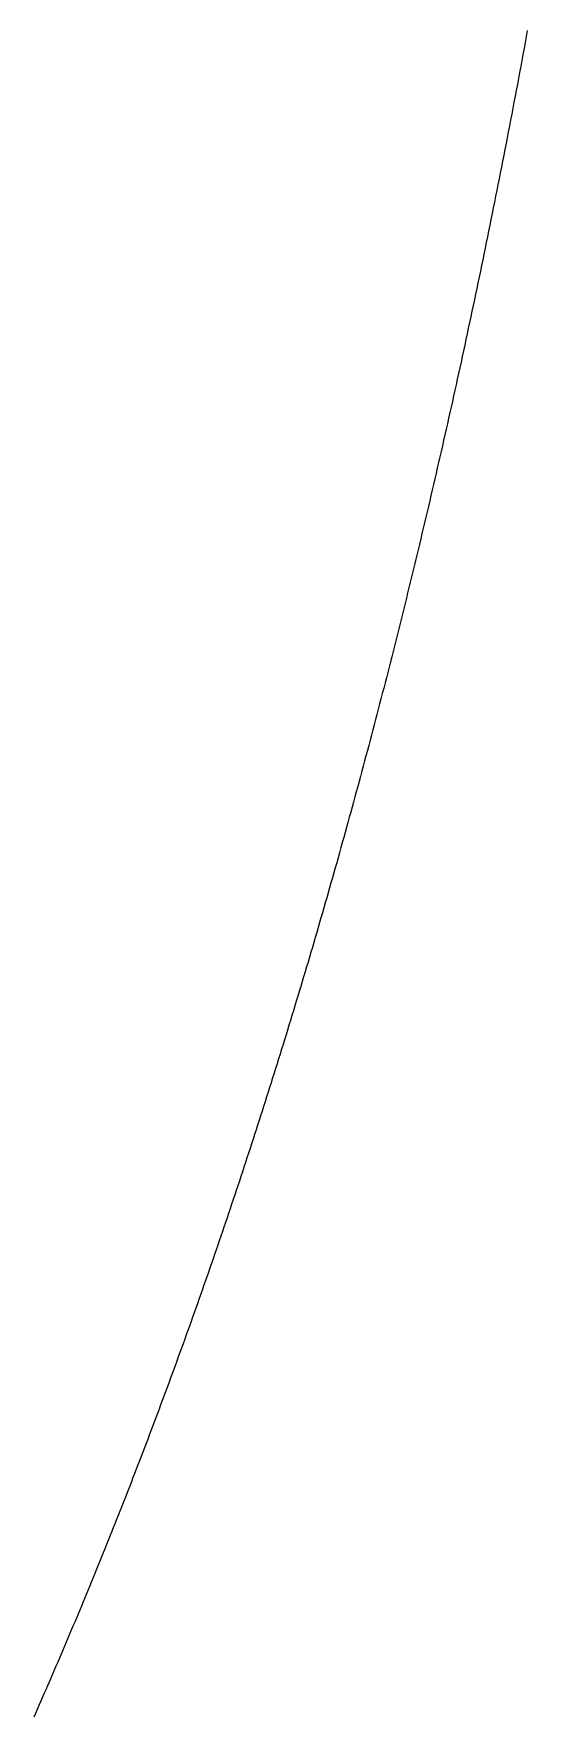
# Model space of a CAD drawing. Header units: millimetres. Extents: x 84 to 218, y -151 to -51.
# Drawn here: x 213.47 to 216.3, y -129.91 to -120.27 of the extents above; entities that cross this region are included whole.
import ezdxf

# ---------------------------------------------------------------- set-up
doc = ezdxf.new("R2010")
doc.units = ezdxf.units.MM
doc.layers.add('BLACK', color=250, linetype='CONTINUOUS')

msp = doc.modelspace()

# ---------------------------------------------------------------- linework, layer by layer
at = {"layer": 'BLACK', "linetype": 'CONTINUOUS'}
for p, q in [((216.283477, -120.320902), (216.277148, -120.355257)), ((216.289792, -120.286514), (216.283477, -120.320902)), ((216.296094, -120.252082), (216.289792, -120.286514)), ((216.264451, -120.423845), (216.258083, -120.458078)), ((216.270806, -120.389567), (216.264451, -120.423845)), ((216.277148, -120.355257), (216.270806, -120.389567)), ((216.245307, -120.526435), (216.238899, -120.560558)), ((216.251701, -120.492278), (216.245307, -120.526435)), ((216.258083, -120.458078), (216.251701, -120.492278)), ((216.226044, -120.628683), (216.219598, -120.662685)), ((216.232479, -120.594637), (216.226044, -120.628683)), ((216.238899, -120.560558), (216.232479, -120.594637)), ((216.213137, -120.696654), (216.206665, -120.730579)), ((216.219598, -120.662685), (216.213137, -120.696654)), ((216.19368, -120.798319), (216.187167, -120.832134)), ((216.200178, -120.764471), (216.19368, -120.798319)), ((216.206665, -120.730579), (216.200178, -120.764471)), ((216.174104, -120.899644), (216.167554, -120.933339)), ((216.180643, -120.865906), (216.174104, -120.899644)), ((216.187167, -120.832134), (216.180643, -120.865906)), ((216.154413, -121.000618), (216.147823, -121.034203)), ((216.16099, -120.967), (216.154413, -121.000618)), ((216.167554, -120.933339), (216.16099, -120.967)), ((216.134606, -121.101253), (216.127978, -121.134718)), ((216.141221, -121.067745), (216.134606, -121.101253)), ((216.147823, -121.034203), (216.141221, -121.067745)), ((216.114683, -121.201539), (216.108016, -121.234894)), ((216.121337, -121.16815), (216.114683, -121.201539)), ((216.127978, -121.134718), (216.121337, -121.16815)), ((216.094645, -121.301486), (216.087941, -121.334722)), ((216.101338, -121.268206), (216.094645, -121.301486)), ((216.108016, -121.234894), (216.101338, -121.268206)), ((216.074493, -121.401084), (216.06775, -121.434211)), ((216.081223, -121.367925), (216.074493, -121.401084)), ((216.087941, -121.334722), (216.081223, -121.367925)), ((216.054226, -121.500345), (216.047446, -121.533353)), ((216.060995, -121.467295), (216.054226, -121.500345)), ((216.06775, -121.434211), (216.060995, -121.467295)), ((216.040652, -121.566328), (216.033847, -121.599259)), ((216.047446, -121.533353), (216.040652, -121.566328)), ((216.020197, -121.665014), (216.013353, -121.697837)), ((216.027028, -121.632158), (216.020197, -121.665014)), ((216.033847, -121.599259), (216.027028, -121.632158)), ((215.999628, -121.763364), (215.992748, -121.796068)), ((216.006497, -121.730617), (215.999628, -121.763364)), ((216.013353, -121.697837), (216.006497, -121.730617)), ((215.978948, -121.861368), (215.972029, -121.893964)), ((215.985854, -121.828739), (215.978948, -121.861368)), ((215.992748, -121.796068), (215.985854, -121.828739)), ((215.958155, -121.959037), (215.951199, -121.991514)), ((215.965099, -121.926517), (215.958155, -121.959037)), ((215.972029, -121.893964), (215.965099, -121.926517)), ((215.937251, -122.056361), (215.930258, -122.088731)), ((215.944231, -122.023959), (215.937251, -122.056361)), ((215.951199, -121.991514), (215.944231, -122.023959)), ((215.916235, -122.153352), (215.909206, -122.185603)), ((215.923253, -122.121057), (215.916235, -122.153352)), ((215.930258, -122.088731), (215.923253, -122.121057)), ((215.89511, -122.249998), (215.888043, -122.282142)), ((215.902163, -122.217822), (215.89511, -122.249998)), ((215.909206, -122.185603), (215.902163, -122.217822)), ((215.873873, -122.346312), (215.866771, -122.378338)), ((215.880965, -122.314243), (215.873873, -122.346312)), ((215.888043, -122.282142), (215.880965, -122.314243)), ((215.852528, -122.442283), (215.845388, -122.474202)), ((215.859655, -122.410332), (215.852528, -122.442283)), ((215.866771, -122.378338), (215.859655, -122.410332)), ((215.831073, -122.537922), (215.823897, -122.569723)), ((215.838237, -122.506078), (215.831073, -122.537922)), ((215.845388, -122.474202), (215.838237, -122.506078)), ((215.809509, -122.633219), (215.802297, -122.664914)), ((215.816709, -122.601493), (215.809509, -122.633219)), ((215.823897, -122.569723), (215.816709, -122.601493)), ((215.787837, -122.728186), (215.780589, -122.759764)), ((215.795073, -122.696566), (215.787837, -122.728186)), ((215.802297, -122.664914), (215.795073, -122.696566)), ((215.766058, -122.822812), (215.758773, -122.854283)), ((215.773329, -122.791309), (215.766058, -122.822812)), ((215.780589, -122.759764), (215.773329, -122.791309)), ((215.74417, -122.917108), (215.736851, -122.948463)), ((215.751478, -122.885712), (215.74417, -122.917108)), ((215.758773, -122.854283), (215.751478, -122.885712)), ((215.71482, -123.042313), (215.707454, -123.07352)), ((215.722176, -123.011065), (215.71482, -123.042313)), ((215.729519, -122.979785), (215.722176, -123.011065)), ((215.736851, -122.948463), (215.729519, -122.979785)), ((215.692685, -123.135825), (215.685282, -123.166925)), ((215.700075, -123.104694), (215.692685, -123.135825)), ((215.707454, -123.07352), (215.700075, -123.104694)), ((215.670442, -123.229009), (215.663006, -123.259993)), ((215.677869, -123.197983), (215.670442, -123.229009)), ((215.685282, -123.166925), (215.677869, -123.197983)), ((215.648096, -123.321856), (215.640622, -123.352734)), ((215.655556, -123.290946), (215.648096, -123.321856)), ((215.663006, -123.259993), (215.655556, -123.290946)), ((215.625643, -123.414375), (215.618136, -123.445138)), ((215.633139, -123.38357), (215.625643, -123.414375)), ((215.640622, -123.352734), (215.633139, -123.38357)), ((215.603086, -123.506558), (215.595543, -123.537215)), ((215.610616, -123.475869), (215.603086, -123.506558)), ((215.618136, -123.445138), (215.610616, -123.475869)), ((215.580425, -123.598415), (215.572848, -123.628957)), ((215.58799, -123.567831), (215.580425, -123.598415)), ((215.595543, -123.537215), (215.58799, -123.567831)), ((215.55766, -123.689936), (215.550049, -123.720373)), ((215.56526, -123.659467), (215.55766, -123.689936)), ((215.572848, -123.628957), (215.56526, -123.659467)), ((215.527147, -123.811455), (215.519489, -123.841746)), ((215.534792, -123.781133), (215.527147, -123.811455)), ((215.542427, -123.750769), (215.534792, -123.781133)), ((215.550049, -123.720373), (215.542427, -123.750769)), ((215.504141, -123.902213), (215.496451, -123.932389)), ((215.511822, -123.871995), (215.504141, -123.902213)), ((215.519489, -123.841746), (215.511822, -123.871995)), ((215.481035, -123.992637), (215.473309, -124.022709)), ((215.488748, -123.962534), (215.481035, -123.992637)), ((215.496451, -123.932389), (215.488748, -123.962534)), ((215.457826, -124.082738), (215.450068, -124.112696)), ((215.465574, -124.052739), (215.457826, -124.082738)), ((215.473309, -124.022709), (215.465574, -124.052739)), ((215.434516, -124.172507), (215.426723, -124.20236)), ((215.442297, -124.142622), (215.434516, -124.172507)), ((215.450068, -124.112696), (215.442297, -124.142622)), ((215.403279, -124.291693), (215.395442, -124.321401)), ((215.411105, -124.261953), (215.403279, -124.291693)), ((215.41892, -124.232172), (215.411105, -124.261953)), ((215.426723, -124.20236), (215.41892, -124.232172)), ((215.379734, -124.380704), (215.371864, -124.410299)), ((215.387594, -124.351068), (215.379734, -124.380704)), ((215.395442, -124.321401), (215.387594, -124.351068)), ((215.35609, -124.469385), (215.348186, -124.498876)), ((215.363982, -124.439862), (215.35609, -124.469385)), ((215.371864, -124.410299), (215.363982, -124.439862)), ((215.332346, -124.557745), (215.32441, -124.587123)), ((215.340272, -124.528326), (215.332346, -124.557745)), ((215.348186, -124.498876), (215.340272, -124.528326)), ((215.300534, -124.675051), (215.292554, -124.704285)), ((215.308504, -124.645776), (215.300534, -124.675051)), ((215.316462, -124.61647), (215.308504, -124.645776)), ((215.32441, -124.587123), (215.316462, -124.61647)), ((215.27656, -124.76265), (215.268547, -124.791781)), ((215.284562, -124.733488), (215.27656, -124.76265)), ((215.292554, -124.704285), (215.284562, -124.733488)), ((215.252488, -124.849931), (215.244443, -124.87895)), ((215.260523, -124.820872), (215.252488, -124.849931)), ((215.268547, -124.791781), (215.260523, -124.820872)), ((215.220241, -124.9658), (215.212152, -124.994675)), ((215.228319, -124.936884), (215.220241, -124.9658)), ((215.236386, -124.907937), (215.228319, -124.936884)), ((215.244443, -124.87895), (215.236386, -124.907937)), ((215.195943, -125.052323), (215.187821, -125.081096)), ((215.204052, -125.02352), (215.195943, -125.052323)), ((215.212152, -124.994675), (215.204052, -125.02352)), ((215.171547, -125.13853), (215.163395, -125.167191)), ((215.17969, -125.109829), (215.171547, -125.13853)), ((215.187821, -125.081096), (215.17969, -125.109829)), ((215.138871, -125.25297), (215.130676, -125.281489)), ((215.147057, -125.224411), (215.138871, -125.25297)), ((215.15523, -125.195822), (215.147057, -125.224411)), ((215.163395, -125.167191), (215.15523, -125.195822)), ((215.114253, -125.338424), (215.106025, -125.366841)), ((215.122469, -125.309977), (215.114253, -125.338424)), ((215.130676, -125.281489), (215.122469, -125.309977)), ((215.081281, -125.451869), (215.073011, -125.480144)), ((215.089539, -125.423563), (215.081281, -125.451869)), ((215.097788, -125.395218), (215.089539, -125.423563)), ((215.106025, -125.366841), (215.097788, -125.395218)), ((215.056441, -125.536583), (215.048141, -125.564747)), ((215.064732, -125.508379), (215.056441, -125.536583)), ((215.073011, -125.480144), (215.064732, -125.508379)), ((215.031508, -125.620974), (215.023176, -125.649036)), ((215.039829, -125.59288), (215.031508, -125.620974)), ((215.048141, -125.564747), (215.039829, -125.59288)), ((214.998118, -125.733003), (214.989744, -125.760925)), ((215.006481, -125.705051), (214.998118, -125.733003)), ((215.014834, -125.677059), (215.006481, -125.705051)), ((215.023176, -125.649036), (215.014834, -125.677059)), ((214.972966, -125.816658), (214.964563, -125.84447)), ((214.981361, -125.788807), (214.972966, -125.816658)), ((214.989744, -125.760925), (214.981361, -125.788807)), ((214.939288, -125.927702), (214.930843, -125.955373)), ((214.947724, -125.899992), (214.939288, -125.927702)), ((214.956148, -125.872251), (214.947724, -125.899992)), ((214.964563, -125.84447), (214.956148, -125.872251)), ((214.913922, -126.010615), (214.905446, -126.038185)), ((214.922387, -125.983014), (214.913922, -126.010615)), ((214.930843, -125.955373), (214.922387, -125.983014)), ((214.879958, -126.120677), (214.871441, -126.148108)), ((214.888464, -126.093217), (214.879958, -126.120677)), ((214.89696, -126.065716), (214.888464, -126.093217)), ((214.905446, -126.038185), (214.89696, -126.065716)), ((214.854378, -126.20286), (214.845832, -126.230181)), ((214.862915, -126.175499), (214.854378, -126.20286)), ((214.871441, -126.148108), (214.862915, -126.175499)), ((214.820131, -126.311945), (214.811545, -126.339127)), ((214.828709, -126.284724), (214.820131, -126.311945)), ((214.837275, -126.257472), (214.828709, -126.284724)), ((214.845832, -126.230181), (214.837275, -126.257472)), ((214.794342, -126.393391), (214.785725, -126.420474)), ((214.802948, -126.366279), (214.794342, -126.393391)), ((214.811545, -126.339127), (214.802948, -126.366279)), ((214.759816, -126.501503), (214.751159, -126.528447)), ((214.768462, -126.47453), (214.759816, -126.501503)), ((214.777099, -126.447517), (214.768462, -126.47453)), ((214.785725, -126.420474), (214.777099, -126.447517)), ((214.725132, -126.609061), (214.716435, -126.635866)), ((214.733817, -126.582226), (214.725132, -126.609061)), ((214.742494, -126.555351), (214.733817, -126.582226)), ((214.751159, -126.528447), (214.742494, -126.555351)), ((214.699015, -126.689368), (214.69029, -126.716065)), ((214.707731, -126.662632), (214.699015, -126.689368)), ((214.716435, -126.635866), (214.707731, -126.662632)), ((214.664056, -126.795958), (214.655292, -126.822518)), ((214.672811, -126.76936), (214.664056, -126.795958)), ((214.681555, -126.742732), (214.672811, -126.76936)), ((214.69029, -126.716065), (214.681555, -126.742732)), ((214.637735, -126.875537), (214.628941, -126.901998)), ((214.646518, -126.849047), (214.637735, -126.875537)), ((214.655292, -126.822518), (214.646518, -126.849047)), ((214.602505, -126.981165), (214.593672, -127.007488)), ((214.611326, -126.954812), (214.602505, -126.981165)), ((214.620139, -126.92842), (214.611326, -126.954812)), ((214.628941, -126.901998), (214.620139, -126.92842)), ((214.567121, -127.086244), (214.55825, -127.112431)), ((214.57598, -127.060028), (214.567121, -127.086244)), ((214.584832, -127.033773), (214.57598, -127.060028)), ((214.593672, -127.007488), (214.584832, -127.033773)), ((214.540481, -127.164696), (214.531583, -127.190776)), ((214.549371, -127.138578), (214.540481, -127.164696)), ((214.55825, -127.112431), (214.549371, -127.138578)), ((214.50483, -127.268819), (214.495895, -127.294762)), ((214.513758, -127.242837), (214.50483, -127.268819)), ((214.522675, -127.216826), (214.513758, -127.242837)), ((214.531583, -127.190776), (214.522675, -127.216826)), ((214.469028, -127.372397), (214.460055, -127.398204)), ((214.477993, -127.346551), (214.469028, -127.372397)), ((214.486948, -127.320676), (214.477993, -127.346551)), ((214.495895, -127.294762), (214.486948, -127.320676)), ((214.433076, -127.475431), (214.424065, -127.501103)), ((214.442079, -127.449721), (214.433076, -127.475431)), ((214.45107, -127.423982), (214.442079, -127.449721)), ((214.460055, -127.398204), (214.45107, -127.423982)), ((214.406014, -127.552349), (214.396974, -127.577924)), ((214.415043, -127.526745), (214.406014, -127.552349)), ((214.424065, -127.501103), (214.415043, -127.526745)), ((214.369801, -127.654436), (214.360724, -127.679875)), ((214.378868, -127.628967), (214.369801, -127.654436)), ((214.387926, -127.60346), (214.378868, -127.628967)), ((214.396974, -127.577924), (214.387926, -127.60346)), ((214.333441, -127.755983), (214.324327, -127.781288)), ((214.342544, -127.730649), (214.333441, -127.755983)), ((214.35164, -127.705277), (214.342544, -127.730649)), ((214.360724, -127.679875), (214.35164, -127.705277)), ((214.296934, -127.856992), (214.287784, -127.882162)), ((214.306074, -127.831792), (214.296934, -127.856992)), ((214.315206, -127.806555), (214.306074, -127.831792)), ((214.324327, -127.781288), (214.315206, -127.806555)), ((214.260282, -127.957463), (214.251095, -127.9825)), ((214.269458, -127.932398), (214.260282, -127.957463)), ((214.278626, -127.907295), (214.269458, -127.932398)), ((214.287784, -127.882162), (214.278626, -127.907295)), ((214.223485, -128.057399), (214.214262, -128.082302)), ((214.232697, -128.032468), (214.223485, -128.057399)), ((214.241902, -128.007498), (214.232697, -128.032468)), ((214.251095, -127.9825), (214.241902, -128.007498)), ((214.195792, -128.132003), (214.186544, -128.156801)), ((214.205033, -128.107167), (214.195792, -128.132003)), ((214.214262, -128.082302), (214.205033, -128.107167)), ((214.158744, -128.231005), (214.149461, -128.25567)), ((214.16802, -128.206302), (214.158744, -128.231005)), ((214.177286, -128.181571), (214.16802, -128.206302)), ((214.186544, -128.156801), (214.177286, -128.181571)), ((214.121555, -128.329475), (214.112236, -128.354007)), ((214.130866, -128.304905), (214.121555, -128.329475)), ((214.140167, -128.280306), (214.130866, -128.304905)), ((214.149461, -128.25567), (214.140167, -128.280306)), ((214.084224, -128.427414), (214.07487, -128.451814)), ((214.09357, -128.402977), (214.084224, -128.427414)), ((214.102907, -128.378511), (214.09357, -128.402977)), ((214.112236, -128.354007), (214.102907, -128.378511)), ((214.046753, -128.524825), (214.037364, -128.549092)), ((214.056134, -128.500519), (214.046753, -128.524825)), ((214.065506, -128.476186), (214.056134, -128.500519)), ((214.07487, -128.451814), (214.065506, -128.476186)), ((214.009142, -128.621707), (213.999719, -128.645843)), ((214.018559, -128.597534), (214.009142, -128.621707)), ((214.027965, -128.573332), (214.018559, -128.597534)), ((214.037364, -128.549092), (214.027965, -128.573332)), ((213.971394, -128.718063), (213.961936, -128.742068)), ((213.980845, -128.694021), (213.971394, -128.718063)), ((213.990285, -128.669951), (213.980845, -128.694021)), ((213.999719, -128.645843), (213.990285, -128.669951)), ((213.933508, -128.813894), (213.924016, -128.837767)), ((213.942993, -128.789983), (213.933508, -128.813894)), ((213.952468, -128.766044), (213.942993, -128.789983)), ((213.961936, -128.742068), (213.952468, -128.766044)), ((213.895486, -128.9092), (213.88596, -128.932943)), ((213.905005, -128.885421), (213.895486, -128.9092)), ((213.914514, -128.861612), (213.905005, -128.885421)), ((213.924016, -128.837767), (213.914514, -128.861612)), ((213.857328, -129.003985), (213.847769, -129.027597)), ((213.866881, -128.980336), (213.857328, -129.003985)), ((213.876424, -128.956658), (213.866881, -128.980336)), ((213.88596, -128.932943), (213.876424, -128.956658)), ((213.819036, -129.098248), (213.809443, -129.121731)), ((213.828622, -129.074729), (213.819036, -129.098248)), ((213.838199, -129.051182), (213.828622, -129.074729)), ((213.847769, -129.027597), (213.838199, -129.051182)), ((213.78061, -129.191992), (213.770984, -129.215345)), ((213.79023, -129.168603), (213.78061, -129.191992)), ((213.79984, -129.145185), (213.79023, -129.168603)), ((213.809443, -129.121731), (213.79984, -129.145185)), ((213.732392, -129.308441), (213.722722, -129.331636)), ((213.742051, -129.285217), (213.732392, -129.308441)), ((213.751704, -129.261958), (213.742051, -129.285217)), ((213.761347, -129.238669), (213.751704, -129.261958)), ((213.770984, -129.215345), (213.761347, -129.238669)), ((213.693668, -129.40102), (213.683966, -129.424087)), ((213.703361, -129.377926), (213.693668, -129.40102)), ((213.713046, -129.354795), (213.703361, -129.377926)), ((213.722722, -129.331636), (213.713046, -129.354795)), ((213.654814, -129.493084), (213.645079, -129.516022)), ((213.664539, -129.470119), (213.654814, -129.493084)), ((213.674258, -129.447117), (213.664539, -129.470119)), ((213.683966, -129.424087), (213.674258, -129.447117)), ((213.61583, -129.584635), (213.606063, -129.607444)), ((213.625587, -129.561797), (213.61583, -129.584635)), ((213.635338, -129.538924), (213.625587, -129.561797)), ((213.645079, -129.516022), (213.635338, -129.538924)), ((213.576717, -129.675672), (213.566918, -129.698354)), ((213.586507, -129.652963), (213.576717, -129.675672)), ((213.59629, -129.630217), (213.586507, -129.652963)), ((213.606063, -129.607444), (213.59629, -129.630217)), ((213.527645, -129.788753), (213.517808, -129.811271)), ((213.537476, -129.766199), (213.527645, -129.788753)), ((213.547298, -129.743617), (213.537476, -129.766199)), ((213.557113, -129.720999), (213.547298, -129.743617)), ((213.566918, -129.698354), (213.557113, -129.720999)), ((213.488245, -129.878642), (213.478377, -129.901033)), ((213.498108, -129.856216), (213.488245, -129.878642)), ((213.507961, -129.833761), (213.498108, -129.856216)), ((213.517808, -129.811271), (213.507961, -129.833761)), ((213.478377, -129.901033), (213.468498, -129.923396))]:
    msp.add_line(p, q, dxfattribs=at)

doc.saveas('drawing.dxf')
